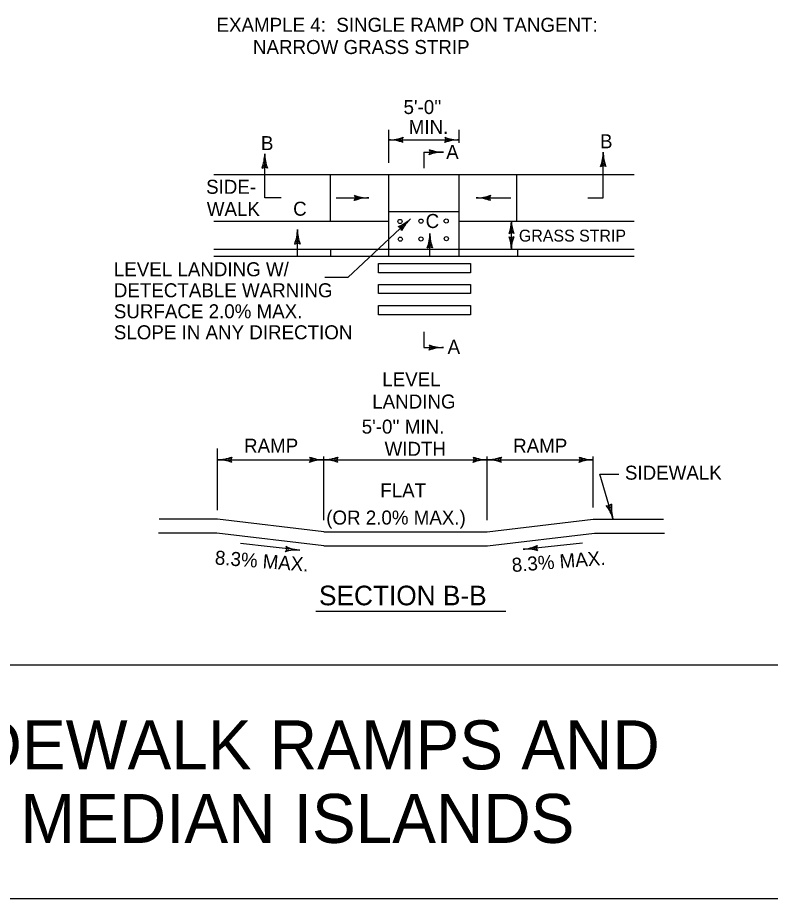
# Model space of a CAD drawing. Extents: x 0 to 32, y 0 to 21.
# Drawn here: x 13.22 to 19.66, y 0 to 7.54 of the extents above; entities that cross this region are included whole.
import ezdxf

# ---------------------------------------------------------------- set-up
doc = ezdxf.new("R2010")
doc.units = 0
doc.layers.add('Level 1', color=7, linetype='Continuous')

msp = doc.modelspace()

# ---------------------------------------------------------------- linework, layer by layer
at = {"layer": 'Level 1'}
for p, q in [((16.3978, 6.3), (16.3978, 6.5844)), ((16.9978, 6.4729), (16.9978, 6.5844)), ((16.3978, 6.4972), (16.9979, 6.4972)), ((16.5078, 6.5104), (16.4884, 6.5022)), ((16.5078, 6.4841), (16.4884, 6.4924)), ((16.5191, 6.5203), (16.5096, 6.4972)), ((16.5191, 6.4743), (16.5096, 6.4974)), ((16.8765, 6.5201), (16.8861, 6.4971)), ((16.8765, 6.4742), (16.8861, 6.4972)), ((16.8879, 6.5104), (16.9073, 6.5021)), ((16.8879, 6.484), (16.9073, 6.4923)), ((16.7421, 6.4153), (16.7516, 6.3923)), ((15.3344, 6), (15.3344, 6.3784)), ((16.6978, 6.3924), (16.6978, 6.2544)), ((16.6978, 6.3924), (16.8656, 6.3924)), ((16.7421, 6.3694), (16.7516, 6.3924)), ((16.7534, 6.4054), (16.7729, 6.3972)), ((16.7534, 6.3791), (16.7729, 6.3874)), ((18.2324, 6), (18.2324, 6.3925)), ((15.3113, 6.255), (15.3344, 6.2645)), ((15.3211, 6.2664), (15.3294, 6.2857)), ((15.3573, 6.255), (15.3342, 6.2645)), ((15.3474, 6.2664), (15.3392, 6.2857)), ((18.2095, 6.269), (18.2325, 6.2785)), ((18.2193, 6.2803), (18.2275, 6.2998)), ((18.2554, 6.269), (18.2324, 6.2785)), ((18.2456, 6.2803), (18.2374, 6.2998)), ((14.8978, 6.2), (15.385, 6.2)), ((15.385, 6.2), (16.1409, 6.2)), ((15.8978, 5.8), (15.8979, 6.2011)), ((15.8979, 6.2011), (15.8979, 6.2011)), ((16.1409, 6.2), (16.4183, 6.2)), ((16.3978, 6.0165), (16.3978, 6.2)), ((16.4183, 6.2), (18.2941, 6.2)), ((16.9978, 5.5), (16.9978, 6.2)), ((17.4917, 5.8012), (17.4917, 6.2011)), ((17.4917, 6.2011), (17.4917, 6.2011)), ((18.2941, 6.2), (18.4978, 6.2)), ((15.4763, 6), (15.3344, 6)), ((15.9451, 6), (16.2223, 6)), ((16.1009, 6.0229), (16.1105, 5.9999)), ((16.1009, 5.977), (16.1105, 6)), ((16.1124, 6.0132), (16.1317, 6.0049)), ((16.1124, 5.9869), (16.1317, 5.9951)), ((16.3978, 5.5), (16.3978, 6.0165)), ((17.1449, 6), (17.4429, 6)), ((17.2569, 6.0131), (17.2376, 6.0049)), ((17.2569, 5.9868), (17.2376, 5.995)), ((17.2683, 6.0229), (17.2588, 5.9999)), ((17.2683, 5.9769), (17.2588, 6)), ((18.102, 6), (18.2324, 6)), ((16.0447, 5.3179), (16.5834, 5.8207)), ((16.3978, 5.8828), (16.9978, 5.8828)), ((14.8978, 5.8), (15.6626, 5.8)), ((15.6626, 5.8), (16.3978, 5.8)), ((16.476, 5.7555), (16.4984, 5.7446)), ((16.491, 5.7557), (16.511, 5.7624)), ((16.5065, 5.7212), (16.4984, 5.7447)), ((16.5085, 5.7362), (16.5175, 5.7551)), ((16.9977, 5.8), (18.4978, 5.8)), ((17.4465, 5.5605), (17.4465, 5.8004)), ((15.6143, 5.5004), (15.6143, 5.7289)), ((16.7489, 5.5), (16.7489, 5.6953)), ((17.4269, 5.6654), (17.4465, 5.6574)), ((17.4271, 5.6955), (17.4466, 5.7036)), ((17.4354, 5.7052), (17.4424, 5.7216)), ((17.466, 5.6654), (17.4464, 5.6574)), ((17.4661, 5.6955), (17.4465, 5.7036)), ((17.4578, 5.7052), (17.4508, 5.7216)), ((15.5912, 5.6054), (15.6143, 5.615)), ((15.601, 5.6169), (15.6093, 5.6362)), ((15.6372, 5.6054), (15.6141, 5.615)), ((15.6274, 5.6169), (15.6191, 5.6362)), ((16.7356, 5.5832), (16.7439, 5.6026)), ((16.7619, 5.5832), (16.7537, 5.6026)), ((17.4354, 5.6558), (17.4423, 5.6394)), ((17.4577, 5.6558), (17.4507, 5.6394)), ((14.8978, 5.56), (16.9994, 5.56)), ((15.8978, 5.5605), (15.8978, 5.5005)), ((16.7258, 5.5718), (16.7489, 5.5814)), ((16.7718, 5.5718), (16.7487, 5.5814)), ((16.9994, 5.56), (18.4978, 5.56)), ((17.4978, 5.5599), (17.4978, 5.5006)), ((14.8978, 5.5), (15.5736, 5.5)), ((15.5736, 5.5), (15.7091, 5.5)), ((15.7091, 5.5), (16.7111, 5.5)), ((16.7111, 5.5), (16.7488, 5.5)), ((16.7489, 5.5), (18.4978, 5.5)), ((16.0447, 5.3179), (15.8482, 5.3179)), ((16.6978, 4.8534), (16.6978, 4.718)), ((16.6978, 4.718), (16.8656, 4.718)), ((16.7421, 4.741), (16.7516, 4.718)), ((16.7421, 4.6951), (16.7516, 4.7181)), ((16.7534, 4.7312), (16.7729, 4.723)), ((16.7534, 4.7049), (16.7729, 4.7131)), ((14.9314, 3.3253), (14.9314, 3.8533)), ((15.0528, 3.7807), (15.0433, 3.7577)), ((15.7184, 3.7806), (15.728, 3.7576)), ((15.8396, 3.241), (15.8396, 3.7857)), ((15.9611, 3.7807), (15.9516, 3.7577)), ((17.1184, 3.7806), (17.1279, 3.7576)), ((17.2396, 3.241), (17.2396, 3.7857)), ((17.361, 3.7807), (17.3514, 3.7577)), ((18.0265, 3.7806), (18.036, 3.7576)), ((18.1478, 3.3491), (18.1478, 3.7857)), ((14.9314, 3.7577), (15.8398, 3.7577)), ((15.0414, 3.7709), (15.022, 3.7627)), ((15.0414, 3.7446), (15.022, 3.7528)), ((15.0528, 3.7348), (15.0433, 3.7578)), ((15.7184, 3.7347), (15.728, 3.7577)), ((15.7299, 3.7708), (15.7492, 3.7626)), ((15.7299, 3.7446), (15.7492, 3.7527)), ((15.8398, 3.7577), (17.2397, 3.7577)), ((15.9498, 3.7709), (15.9304, 3.7627)), ((15.9498, 3.7446), (15.9304, 3.7528)), ((15.9611, 3.7348), (15.9516, 3.7578)), ((17.1184, 3.7347), (17.1279, 3.7577)), ((17.1297, 3.7708), (17.149, 3.7626)), ((17.1297, 3.7446), (17.149, 3.7527)), ((17.2397, 3.7577), (18.1479, 3.7577)), ((17.3496, 3.7709), (17.3303, 3.7627)), ((17.3496, 3.7446), (17.3303, 3.7528)), ((17.361, 3.7348), (17.3514, 3.7578)), ((18.0265, 3.7347), (18.036, 3.7577)), ((18.0379, 3.7708), (18.0572, 3.7626)), ((18.0379, 3.7446), (18.0572, 3.7527)), ((18.2048, 3.6337), (18.3654, 3.6337)), ((18.3154, 3.2543), (18.2048, 3.6337)), ((18.2594, 3.3644), (18.2842, 3.3616)), ((18.272, 3.3562), (18.2853, 3.3399)), ((18.3035, 3.3772), (18.284, 3.3616)), ((18.2973, 3.3636), (18.2948, 3.3426)), ((14.9314, 3.2491), (14.4314, 3.2491)), ((15.8396, 3.141), (14.9314, 3.2491)), ((17.2396, 3.141), (18.1478, 3.2491)), ((18.1478, 3.2491), (18.7478, 3.2491)), ((14.9247, 3.1296), (14.4247, 3.1296)), ((15.8409, 3.0204), (14.9247, 3.1296)), ((15.8396, 3.141), (17.2396, 3.141)), ((17.2409, 3.0204), (18.1571, 3.1296)), ((18.1571, 3.1296), (18.7571, 3.1296)), ((15.636, 2.9831), (15.1273, 3.0386)), ((15.8409, 3.0204), (17.2409, 3.0204)), ((17.5467, 2.9909), (18.0555, 3.0456)), ((17.668, 3.0233), (17.6604, 2.9996)), ((15.5111, 2.9697), (15.5224, 2.992)), ((15.5147, 3.0156), (15.5224, 2.9919)), ((15.5232, 2.9786), (15.5431, 2.9853)), ((15.5253, 3.0049), (15.5439, 2.9951)), ((17.6574, 3.0126), (17.6388, 3.003)), ((17.6595, 2.9865), (17.6396, 2.9931)), ((17.6716, 2.9776), (17.6604, 2.9997)), ((15.771, 2.4615), (17.3974, 2.4615)), ((0, 2), (32, 2)), ((0, 0), (32, 0))]:
    msp.add_line(p, q, dxfattribs=at)
for points in [[(16.3098, 5.4373), (17.0973, 5.4373), (17.0973, 5.3585), (16.3098, 5.3585)], [(16.3077, 5.2595), (17.0953, 5.2595), (17.0953, 5.1807), (16.3077, 5.1807)], [(16.3098, 5.0777), (17.0973, 5.0777), (17.0973, 4.9989), (16.3098, 4.9989)]]:
    msp.add_lwpolyline(points, close=True, dxfattribs=at)
for centre in [(16.4926, 5.7987), (16.6731, 5.8016), (16.8883, 5.803), (16.4954, 5.647), (16.6731, 5.6484), (16.8898, 5.6513)]:
    msp.add_circle(centre, 0.0178, dxfattribs=at)
for centre, radius, start, end in [((16.3958, 6.8393), 0.3421, 269.98689, 291.21015), ((16.3958, 6.1552), 0.3421, 68.78985, 90.01311), ((17, 6.8392), 0.3421, 248.78985, 270.01311), ((17, 6.1551), 0.3421, 89.98689, 111.21015), ((16.8655, 6.7343), 0.3421, 248.78985, 270.01311), ((14.9923, 6.3784), 0.3421, 338.78985, 0.01311), ((15.6763, 6.3784), 0.3421, 179.98689, 201.21015), ((16.8655, 6.0503), 0.3421, 89.98689, 111.21015), ((17.8905, 6.3924), 0.3421, 338.78985, 0.01311), ((18.5745, 6.3924), 0.3421, 179.98689, 201.21015), ((16.2244, 6.342), 0.3421, 248.78985, 270.01311), ((16.2244, 5.658), 0.3421, 89.98689, 111.21015), ((17.145, 6.342), 0.3421, 269.98689, 291.21015), ((17.145, 5.6579), 0.3421, 68.78985, 90.01311), ((16.3557, 6.0758), 0.3421, 290.52708, 311.75033), ((16.8111, 5.5654), 0.3421, 131.72412, 152.94737), ((17.1559, 5.8004), 0.2908, 338.78985, 0.01311), ((17.7374, 5.8004), 0.2908, 179.98689, 201.21015), ((15.2722, 5.7288), 0.3421, 338.78985, 0.01311), ((15.9563, 5.7288), 0.3421, 179.98689, 201.21015), ((16.4068, 5.6952), 0.3421, 338.78985, 0.01311), ((17.0908, 5.6952), 0.3421, 179.98689, 201.21015), ((17.1558, 5.5606), 0.2908, 359.98689, 21.21015), ((17.7373, 5.5606), 0.2908, 158.78985, 180.01311), ((16.8655, 5.0601), 0.3421, 248.78985, 270.01311), ((16.8655, 4.3761), 0.3421, 89.98689, 111.21015), ((14.9293, 4.0998), 0.3421, 269.98689, 291.21015), ((15.8418, 4.0997), 0.3421, 248.78985, 270.01311), ((15.8377, 4.0998), 0.3421, 269.98689, 291.21015), ((17.2417, 4.0997), 0.3421, 248.78985, 270.01311), ((17.2375, 4.0998), 0.3421, 269.98689, 291.21015), ((18.1498, 4.0997), 0.3421, 248.78985, 270.01311), ((14.9293, 3.4158), 0.3421, 68.78985, 90.01311), ((15.8418, 3.4157), 0.3421, 89.98689, 111.21015), ((15.8377, 3.4158), 0.3421, 68.78985, 90.01311), ((17.2417, 3.4157), 0.3421, 89.98689, 111.21015), ((17.2375, 3.4158), 0.3421, 68.78985, 90.01311), ((18.1498, 3.4157), 0.3421, 89.98689, 111.21015), ((17.9876, 3.1566), 0.3421, 16.24526, 37.46852), ((18.6443, 3.3481), 0.3421, 175.04822, 196.27147), ((17.5202, 3.3319), 0.3421, 274.44141, 295.66466), ((15.6093, 2.6421), 0.3421, 85.53238, 106.75563), ((15.6624, 3.3241), 0.3421, 244.33534, 265.55859), ((17.5733, 2.6499), 0.3421, 73.24437, 94.46762)]:
    msp.add_arc(centre, radius, start, end, dxfattribs=at)

# ---------------------------------------------------------------- texts
for s, height, p in [('EXAMPLE 4:  SINGLE RAMP ON TANGENT:', 0.12, (14.9217, 7.4229)), ('       NARROW GRASS STRIP', 0.12, (14.9217, 7.2329)), ("5'-0''", 0.12, (16.5231, 6.7187)), ('MIN.', 0.12, (16.5676, 6.5481)), ('B', 0.12, (15.3022, 6.4097)), ('B', 0.12, (18.2051, 6.4254)), ('A', 0.12, (16.8879, 6.3334)), ('SIDE-', 0.12, (14.8327, 6.0354)), ('WALK', 0.12, (14.8384, 5.8454)), ('C', 0.12, (15.5779, 5.8477)), ('C', 0.12, (16.7122, 5.7424)), ('GRASS STRIP', 0.102, (17.5107, 5.6261)), ('LEVEL LANDING W/', 0.12, (14.0429, 5.3289)), ('DETECTABLE WARNING', 0.12, (14.0429, 5.149)), ('SURFACE 2.0% MAX. ', 0.12, (14.0429, 4.969)), ('SLOPE IN ANY DIRECTION', 0.12, (14.0429, 4.7891)), ('A', 0.12, (16.8999, 4.6646)), ('LEVEL', 0.12, (16.3405, 4.3861)), ('LANDING', 0.12, (16.2549, 4.1961)), ("5'-0'' MIN.", 0.12, (16.1651, 3.9811)), ('RAMP', 0.12, (15.1574, 3.8176)), ('RAMP', 0.12, (17.4612, 3.8176)), ('WIDTH', 0.12, (16.3607, 3.7911)), ('SIDEWALK', 0.12, (18.4183, 3.5865)), ('FLAT', 0.12, (16.3237, 3.4351)), ('(OR 2.0% MAX.)', 0.12, (15.861, 3.2022)), ('SECTION B-B', 0.168, (15.7991, 2.5107)), ('SIDEWALK RAMPS AND', 0.42, (12.3192, 1.105)), ('MEDIAN ISLANDS', 0.42, (13.2426, 0.475))]:
    msp.add_text(s, height=height, dxfattribs=at).set_placement(p)
for height, rotation, p in [(0.11995, 355.5444, (14.9047, 2.8611)), (0.12003, 4.4556, (17.4542, 2.7951))]:
    msp.add_text('8.3% MAX.', height=height, rotation=rotation, dxfattribs=at).set_placement(p)

doc.saveas('drawing.dxf')
